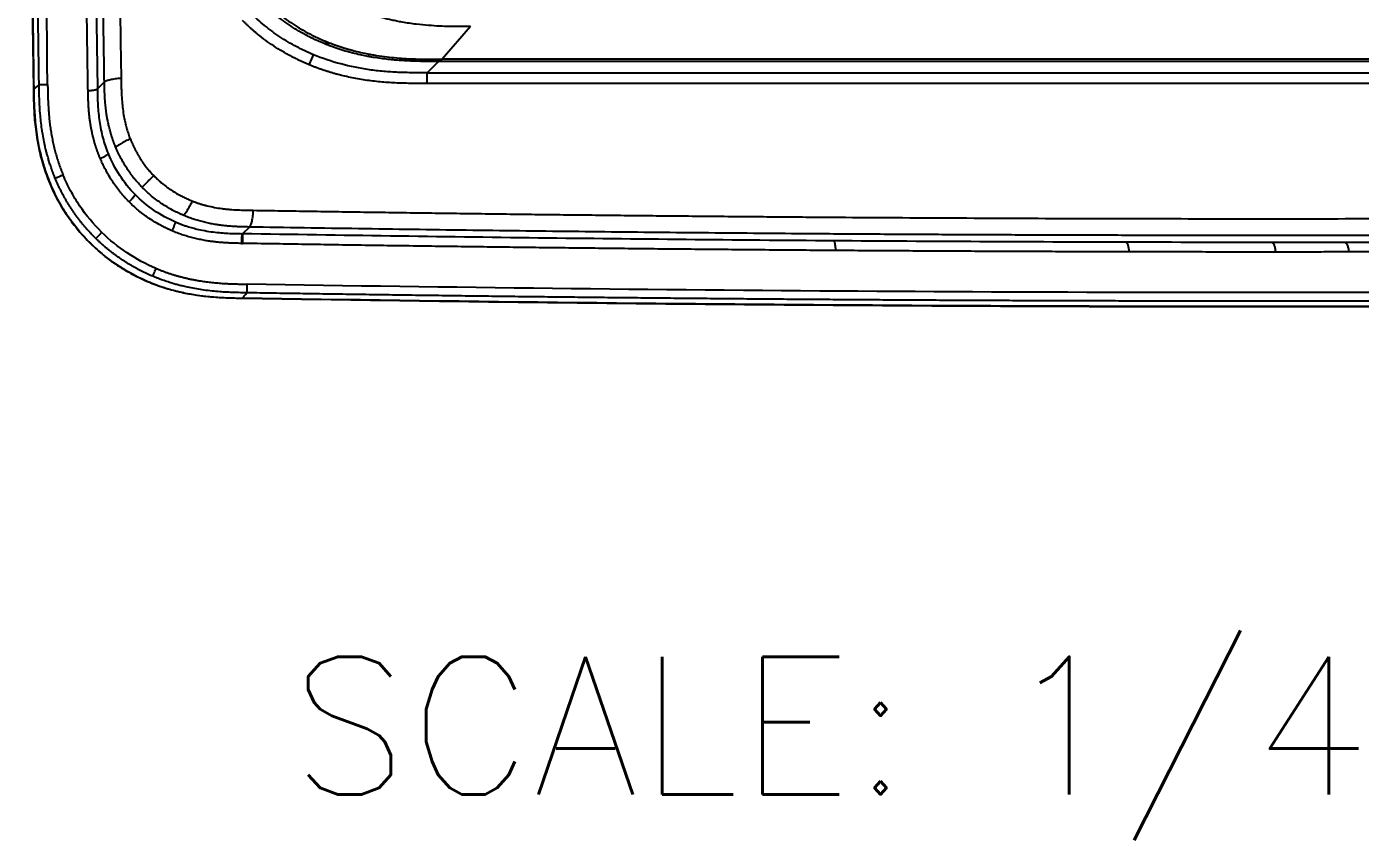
# Model space of a CAD drawing. Extents: x -54 to 18, y -18 to 89.
# Drawn here: x -53.93 to -15.17, y -17.76 to 5.88 of the extents above; entities that cross this region are included whole.
import ezdxf
from ezdxf.enums import TextEntityAlignment as Align

# ---------------------------------------------------------------- set-up
doc = ezdxf.new("R2010")
doc.units = 0
doc.header["$MEASUREMENT"] = 0
doc.layers.add('DIM', color=3, linetype='Continuous')
doc.layers.add('GEOMETRY', color=2, linetype='Continuous', lineweight=25)
doc.styles.add('SIMPLEX', font='simplex')

# ---------------------------------------------------------------- blocks, each defined once
blk = doc.blocks.new('2026 MINI-ASPIRE')
at = {"layer": 'GEOMETRY'}
for p, q in [((-23.152, -44.871), (-23.98, -45.819)), ((-24.085, -45.883), (-24.414, -46.212)), ((21.427, -45.819), (-23.98, -45.819)), ((-33.99, -46.668), (-33.795, -46.473)), ((-24.414, -46.212), (6.522, -46.212)), ((5.445, -46.522), (-24.414, -46.522)), ((-29.582, -50.692), (-29.777, -50.887)), ((-29.777, -50.887), (-29.804, -50.886)), ((-29.809, -51.167), (-29.782, -51.168))]:
    blk.add_line(p, q, dxfattribs=at)
at = {"layer": 'GEOMETRY', "flags": 128}
blk.add_lwpolyline([(20.853, -45.883), (-1.616, -45.883), (-16.115, -45.883), (-24.085, -45.883)], dxfattribs=at)
at = {"layer": 'GEOMETRY'}
for points in [[(-35.848, -46.686), (-36.053, -33.231), (-36.053, -19.773), (-35.848, -6.318)], [(-35.444, -46.552), (-35.647, -33.186), (-35.647, -19.817), (-35.444, -6.452)], [(-33.99, -46.668), (-34.2, -33.221), (-34.199, -19.771), (-33.99, -6.324)], [(-27.84, -45.981), (-27.788, -45.857), (-27.741, -45.743), (-27.718, -45.686)], [(-24.414, -46.522), (-24.414, -46.385), (-24.414, -46.262), (-24.414, -46.212)], [(-35.692, -48.399), (-35.735, -48.195), (-35.767, -47.989), (-35.791, -47.783)], [(-4.108, -51.134), (-6.937, -51.127), (-9.766, -51.114), (-12.596, -51.094)], [(0.136, -51.139), (-1.278, -51.139), (-2.693, -51.138), (-4.108, -51.134)], [(2.258, -51.138), (1.551, -51.139), (0.843, -51.139), (0.136, -51.139)], [(3.437, -51.137), (3.044, -51.137), (2.651, -51.138), (2.258, -51.138)], [(-29.784, -52.758), (-29.758, -52.727), (-29.715, -52.676), (-29.654, -52.603)], [(5.853, -52.588), (-5.981, -52.627), (-17.816, -52.55), (-29.65, -52.354)], [(6.843, -52.99), (-5.367, -53.037), (-17.576, -52.96), (-29.784, -52.758)]]:
    blk.add_open_spline(points, degree=3, dxfattribs=at)
for points, knots in [([(-35.848, -6.318), (-35.885, -9.009), (-35.957, -14.391), (-36.004, -22.465), (-36.004, -30.539), (-35.957, -38.613), (-35.885, -43.995), (-35.848, -46.686)], [0, 0, 0, 0, 0.2, 0.4, 0.6, 0.8, 1, 1, 1, 1]), ([(-35.693, -46.556), (-35.696, -46.327), (-35.703, -45.868), (-35.713, -45.18), (-35.723, -44.492), (-35.732, -43.803), (-35.741, -43.115), (-35.749, -42.426), (-35.757, -41.736), (-35.765, -41.047), (-35.773, -40.357), (-35.78, -39.667), (-35.786, -38.976), (-35.793, -38.285), (-35.799, -37.595), (-35.804, -36.903), (-35.81, -36.212), (-35.814, -35.52), (-35.819, -34.828), (-35.823, -34.136), (-35.827, -33.443), (-35.83, -32.75), (-35.834, -32.057), (-35.836, -31.363), (-35.839, -30.67), (-35.841, -29.976), (-35.842, -29.282), (-35.844, -28.587), (-35.845, -27.892), (-35.845, -27.197), (-35.845, -26.254), (-35.845, -25.062), (-35.842, -23.623), (-35.838, -22.185), (-35.833, -20.748), (-35.826, -19.313), (-35.817, -17.879), (-35.807, -16.445), (-35.795, -15.014), (-35.782, -13.583), (-35.767, -12.154), (-35.751, -10.726), (-35.733, -9.299), (-35.714, -7.873), (-35.7, -6.923), (-35.693, -6.448)], [0, 0, 0, 0, 0.017147, 0.0343, 0.05146, 0.068627, 0.085801, 0.102981, 0.120168, 0.137362, 0.154563, 0.17177, 0.188984, 0.206205, 0.223433, 0.240667, 0.257909, 0.275157, 0.292411, 0.309673, 0.326941, 0.344216, 0.361498, 0.378787, 0.396083, 0.413385, 0.430694, 0.448011, 0.465333, 0.482663, 0.5, 0.535909, 0.571789, 0.607638, 0.643457, 0.679246, 0.715005, 0.750734, 0.786433, 0.822102, 0.857742, 0.893351, 0.92893, 0.96448, 1, 1, 1, 1]), ([(-34.27, -46.731), (-34.274, -46.509), (-34.281, -46.065), (-34.291, -45.399), (-34.3, -44.731), (-34.31, -44.062), (-34.319, -43.392), (-34.327, -42.72), (-34.336, -42.047), (-34.344, -41.373), (-34.351, -40.697), (-34.358, -40.02), (-34.365, -39.341), (-34.372, -38.661), (-34.378, -37.98), (-34.384, -37.297), (-34.401, -35.161), (-34.422, -31.56), (-34.431, -26.497), (-34.421, -21.433), (-34.4, -17.632), (-34.379, -15.096), (-34.367, -13.817), (-34.354, -12.544), (-34.34, -11.277), (-34.324, -10.015), (-34.307, -8.759), (-34.29, -7.508), (-34.277, -6.677), (-34.27, -6.262)], [0, 0, 0, 0, 0.016431, 0.032897, 0.049395, 0.065927, 0.082493, 0.099093, 0.115726, 0.132392, 0.149093, 0.165826, 0.182594, 0.199395, 0.21623, 0.233098, 0.25, 0.37462, 0.5, 0.625357, 0.75, 0.78174, 0.813341, 0.844801, 0.876121, 0.907301, 0.938341, 0.969241, 1, 1, 1, 1]), ([(-33.795, -46.473), (-33.799, -46.243), (-33.806, -45.784), (-33.816, -45.095), (-33.826, -44.407), (-33.835, -43.718), (-33.844, -43.029), (-33.853, -42.34), (-33.861, -41.651), (-33.869, -40.962), (-33.876, -40.273), (-33.883, -39.584), (-33.89, -38.896), (-33.897, -38.207), (-33.903, -37.518), (-33.908, -36.829), (-33.914, -36.14), (-33.919, -35.451), (-33.923, -34.762), (-33.927, -34.074), (-33.931, -33.385), (-33.935, -32.696), (-33.938, -32.007), (-33.941, -31.318), (-33.943, -30.629), (-33.945, -29.94), (-33.947, -29.252), (-33.948, -28.563), (-33.949, -27.874), (-33.949, -27.185), (-33.95, -26.496), (-33.949, -25.807), (-33.949, -25.118), (-33.948, -24.43), (-33.947, -23.741), (-33.945, -23.052), (-33.943, -22.363), (-33.941, -21.674), (-33.938, -20.985), (-33.935, -20.296), (-33.931, -19.607), (-33.927, -18.919), (-33.923, -18.23), (-33.919, -17.541), (-33.914, -16.852), (-33.908, -16.163), (-33.903, -15.474), (-33.897, -14.785), (-33.89, -14.097), (-33.883, -13.408), (-33.876, -12.719), (-33.869, -12.03), (-33.861, -11.341), (-33.853, -10.652), (-33.844, -9.963), (-33.835, -9.275), (-33.826, -8.586), (-33.816, -7.897), (-33.806, -7.208), (-33.799, -6.749), (-33.795, -6.519)], [0, 0, 0, 0, 0.017243, 0.034485, 0.051728, 0.06897, 0.086212, 0.103454, 0.120696, 0.137938, 0.15518, 0.172421, 0.189663, 0.206904, 0.224146, 0.241387, 0.258628, 0.27587, 0.293111, 0.310352, 0.327593, 0.344834, 0.362074, 0.379315, 0.396556, 0.413797, 0.431038, 0.448278, 0.465519, 0.48276, 0.5, 0.517241, 0.534482, 0.551723, 0.568963, 0.586204, 0.603445, 0.620686, 0.637926, 0.655167, 0.672408, 0.689649, 0.70689, 0.724131, 0.741372, 0.758614, 0.775855, 0.793096, 0.810338, 0.827579, 0.844821, 0.862062, 0.879304, 0.896546, 0.913788, 0.93103, 0.948272, 0.965515, 0.982757, 1, 1, 1, 1]), ([(-33.308, -6.627), (-33.312, -6.856), (-33.319, -7.312), (-33.329, -7.997), (-33.338, -8.682), (-33.348, -9.367), (-33.357, -10.052), (-33.365, -10.737), (-33.373, -11.422), (-33.381, -12.107), (-33.388, -12.792), (-33.395, -13.477), (-33.402, -14.162), (-33.409, -14.848), (-33.415, -15.533), (-33.42, -16.218), (-33.425, -16.903), (-33.43, -17.588), (-33.435, -18.273), (-33.439, -18.958), (-33.443, -19.644), (-33.446, -20.329), (-33.449, -21.014), (-33.452, -21.699), (-33.454, -22.384), (-33.456, -23.07), (-33.458, -23.755), (-33.459, -24.44), (-33.46, -25.125), (-33.461, -25.811), (-33.461, -26.741), (-33.46, -27.916), (-33.458, -29.335), (-33.454, -30.755), (-33.449, -32.174), (-33.442, -33.593), (-33.433, -35.013), (-33.423, -36.432), (-33.411, -37.851), (-33.398, -39.27), (-33.383, -40.689), (-33.367, -42.108), (-33.349, -43.527), (-33.33, -44.946), (-33.316, -45.892), (-33.309, -46.365)], [0, 0, 0, 0, 0.017238, 0.034476, 0.051715, 0.068954, 0.086193, 0.103432, 0.120671, 0.13791, 0.15515, 0.17239, 0.18963, 0.206871, 0.224112, 0.241353, 0.258594, 0.275835, 0.293077, 0.310319, 0.327561, 0.344804, 0.362047, 0.37929, 0.396533, 0.413777, 0.431021, 0.448265, 0.46551, 0.482755, 0.5, 0.535722, 0.571442, 0.607162, 0.64288, 0.678597, 0.714312, 0.750027, 0.78574, 0.821452, 0.857164, 0.892874, 0.928584, 0.964292, 1, 1, 1, 1]), ([(-23.152, -44.871), (-23.209, -44.871), (-23.335, -44.871), (-23.542, -44.87), (-23.785, -44.866), (-24.066, -44.857), (-24.385, -44.837), (-24.679, -44.808), (-24.934, -44.774), (-25.121, -44.744), (-25.291, -44.712), (-25.48, -44.673), (-25.735, -44.611), (-26.082, -44.509), (-26.481, -44.364), (-26.835, -44.204), (-27.118, -44.055), (-27.332, -43.929), (-27.54, -43.795), (-27.702, -43.679), (-27.821, -43.589), (-27.892, -43.533), (-27.962, -43.476), (-28.03, -43.419), (-28.096, -43.361), (-28.16, -43.304), (-28.222, -43.246), (-28.282, -43.189), (-28.321, -43.15), (-28.341, -43.131)], [0, 0, 0, 0, 0.030509, 0.067134, 0.110194, 0.159976, 0.216708, 0.280541, 0.316907, 0.35359, 0.381614, 0.408673, 0.456364, 0.521605, 0.60109, 0.681955, 0.728504, 0.771062, 0.81394, 0.860616, 0.877023, 0.893202, 0.909151, 0.92487, 0.940359, 0.955616, 0.970643, 0.985437, 1, 1, 1, 1]), ([(-27.411, -45.363), (-27.426, -45.357), (-27.457, -45.345), (-27.503, -45.325), (-27.549, -45.305), (-27.596, -45.284), (-27.643, -45.262), (-27.691, -45.24), (-27.74, -45.216), (-27.789, -45.192), (-27.839, -45.167), (-27.958, -45.106), (-28.137, -45.006), (-28.372, -44.86), (-28.601, -44.702), (-28.778, -44.566), (-28.906, -44.459), (-28.981, -44.395), (-29.051, -44.332), (-29.117, -44.272), (-29.178, -44.213), (-29.217, -44.174), (-29.236, -44.156)], [0, 0, 0, 0, 0.0221985, 0.0447741, 0.067727, 0.0910574, 0.1147653, 0.138851, 0.1633145, 0.1881558, 0.213375, 0.238972, 0.3713058, 0.4926981, 0.6154626, 0.7500807, 0.7970246, 0.8418554, 0.8845703, 0.925167, 0.9636439, 1, 1, 1, 1]), ([(-29.164, -44.108), (-29.153, -44.119), (-29.131, -44.141), (-29.098, -44.173), (-29.064, -44.205), (-29.03, -44.237), (-28.995, -44.269), (-28.959, -44.301), (-28.923, -44.333), (-28.886, -44.365), (-28.849, -44.397), (-28.811, -44.429), (-28.772, -44.461), (-28.67, -44.544), (-28.502, -44.671), (-28.264, -44.832), (-28.018, -44.98), (-27.822, -45.085), (-27.679, -45.156), (-27.595, -45.196), (-27.511, -45.234), (-27.428, -45.27), (-27.345, -45.305), (-27.29, -45.326), (-27.263, -45.337)], [0, 0, 0, 0, 0.0200689, 0.0403317, 0.0607882, 0.0814383, 0.1022821, 0.1233192, 0.1445497, 0.1659735, 0.1875903, 0.2094001, 0.2314026, 0.2535978, 0.3819825, 0.5085852, 0.6319671, 0.7592705, 0.8008404, 0.8418327, 0.8822461, 0.9220793, 0.9613311, 1, 1, 1, 1]), ([(-27.718, -45.686), (-27.888, -45.614), (-28.056, -45.535), (-28.383, -45.362), (-28.542, -45.267), (-28.85, -45.062), (-28.999, -44.952), (-29.286, -44.718), (-29.423, -44.594), (-29.554, -44.463)], [0, 0, 0, 0, 0.25, 0.25, 0.5, 0.5, 0.75, 0.75, 1, 1, 1, 1]), ([(-27.84, -45.981), (-27.855, -45.975), (-27.885, -45.962), (-27.931, -45.943), (-27.976, -45.923), (-28.02, -45.903), (-28.065, -45.883), (-28.109, -45.863), (-28.153, -45.842), (-28.197, -45.82), (-28.241, -45.799), (-28.284, -45.777), (-28.328, -45.754), (-28.443, -45.694), (-28.628, -45.59), (-28.877, -45.434), (-29.117, -45.266), (-29.294, -45.129), (-29.412, -45.031), (-29.476, -44.977), (-29.539, -44.922), (-29.601, -44.865), (-29.662, -44.808), (-29.723, -44.75), (-29.763, -44.711), (-29.783, -44.691)], [0, 0, 0, 0, 0.0209632, 0.0418987, 0.0628078, 0.0836916, 0.1045516, 0.1253891, 0.1462052, 0.1670014, 0.1877789, 0.2085391, 0.2292832, 0.2500126, 0.3752631, 0.5000011, 0.625144, 0.7499885, 0.785746, 0.8214774, 0.8571899, 0.892891, 0.9285881, 0.9642887, 1, 1, 1, 1]), ([(-27.411, -45.363), (-27.407, -45.362), (-27.401, -45.36), (-27.389, -45.356), (-27.382, -45.354), (-27.361, -45.348), (-27.345, -45.345), (-27.315, -45.341), (-27.301, -45.34), (-27.283, -45.338), (-27.278, -45.338), (-27.27, -45.338), (-27.266, -45.337), (-27.263, -45.337)], [0, 0, 0, 0, 0.125, 0.125, 0.25, 0.25, 0.5, 0.5, 0.75, 0.75, 0.875, 0.875, 1, 1, 1, 1]), ([(-27.263, -45.337), (-27.248, -45.343), (-27.218, -45.355), (-27.173, -45.372), (-27.129, -45.388), (-27.087, -45.403), (-27.045, -45.418), (-27.004, -45.432), (-26.965, -45.445), (-26.926, -45.458), (-26.889, -45.47), (-26.852, -45.482), (-26.817, -45.492), (-26.782, -45.503), (-26.749, -45.513), (-26.717, -45.522), (-26.686, -45.531), (-26.656, -45.539), (-26.581, -45.56), (-26.438, -45.597), (-26.276, -45.633), (-26.137, -45.662), (-26.022, -45.683), (-25.836, -45.715), (-25.495, -45.762), (-25.117, -45.794), (-24.747, -45.811), (-24.484, -45.817), (-24.265, -45.819), (-24.101, -45.819), (-24.018, -45.819), (-23.98, -45.819)], [0, 0, 0, 0, 0.014653, 0.028948, 0.042888, 0.05647, 0.069697, 0.082568, 0.095084, 0.107244, 0.119051, 0.130503, 0.141601, 0.152346, 0.162738, 0.172778, 0.182466, 0.191803, 0.200789, 0.252616, 0.323604, 0.35043, 0.380305, 0.428561, 0.520017, 0.689359, 0.768577, 0.853319, 0.92489, 0.966109, 1, 1, 1, 1]), ([(-24.414, -46.212), (-24.555, -46.212), (-24.695, -46.212), (-24.976, -46.208), (-25.116, -46.205), (-25.397, -46.192), (-25.537, -46.183), (-25.817, -46.158), (-25.956, -46.143), (-26.373, -46.083), (-26.649, -46.028), (-27.192, -45.883), (-27.459, -45.794), (-27.718, -45.686)], [0, 0, 0, 0, 0.125, 0.125, 0.25, 0.25, 0.375, 0.375, 0.5, 0.5, 0.75, 0.75, 1, 1, 1, 1]), ([(-24.085, -45.883), (-24.166, -45.883), (-24.31, -45.883), (-24.577, -45.88), (-24.823, -45.874), (-25.061, -45.862), (-25.233, -45.851), (-25.41, -45.836), (-25.603, -45.816), (-25.814, -45.789), (-25.995, -45.761), (-26.163, -45.731), (-26.326, -45.699), (-26.526, -45.653), (-26.747, -45.594), (-26.933, -45.538), (-27.083, -45.488), (-27.177, -45.455), (-27.286, -45.414), (-27.36, -45.384), (-27.411, -45.363)], [0, 0, 0, 0, 0.07144, 0.12749, 0.236732, 0.289192, 0.338251, 0.38935, 0.445827, 0.509843, 0.577615, 0.607879, 0.660861, 0.724797, 0.789713, 0.862731, 0.896644, 0.929441, 0.951028, 1, 1, 1, 1]), ([(-24.414, -46.522), (-24.487, -46.522), (-24.633, -46.522), (-24.924, -46.52), (-25.216, -46.513), (-25.507, -46.498), (-25.725, -46.482), (-25.941, -46.46), (-26.159, -46.432), (-26.376, -46.399), (-26.591, -46.359), (-26.804, -46.313), (-26.976, -46.27), (-27.108, -46.234), (-27.203, -46.207), (-27.296, -46.178), (-27.389, -46.149), (-27.481, -46.118), (-27.572, -46.085), (-27.662, -46.052), (-27.752, -46.018), (-27.811, -45.993), (-27.84, -45.981)], [0, 0, 0, 0, 0.062499, 0.124999, 0.249995, 0.313734, 0.37499, 0.438148, 0.499989, 0.563453, 0.626242, 0.688412, 0.750017, 0.778284, 0.806415, 0.834414, 0.862289, 0.890044, 0.917687, 0.945223, 0.972659, 1, 1, 1, 1]), ([(-24.085, -45.883), (-24.082, -45.88), (-24.079, -45.877), (-24.071, -45.871), (-24.066, -45.867), (-24.05, -45.857), (-24.037, -45.85), (-24.018, -45.84), (-24.012, -45.838), (-24.001, -45.832), (-23.996, -45.83), (-23.988, -45.826), (-23.986, -45.824), (-23.982, -45.822), (-23.981, -45.82), (-23.98, -45.819)], [0, 0, 0, 0, 0.125, 0.125, 0.25, 0.25, 0.5, 0.5, 0.625, 0.625, 0.75, 0.75, 0.875, 0.875, 1, 1, 1, 1]), ([(-33.795, -46.473), (-33.783, -46.461), (-33.762, -46.449), (-33.703, -46.426), (-33.665, -46.416), (-33.579, -46.396), (-33.529, -46.388), (-33.423, -46.374), (-33.366, -46.368), (-33.309, -46.365)], [0, 0, 0, 0, 0.25, 0.25, 0.5, 0.5, 0.75, 0.75, 1, 1, 1, 1]), ([(-33.464, -48.377), (-33.469, -48.365), (-33.478, -48.341), (-33.493, -48.306), (-33.506, -48.27), (-33.52, -48.235), (-33.533, -48.2), (-33.545, -48.164), (-33.557, -48.129), (-33.569, -48.094), (-33.58, -48.059), (-33.591, -48.025), (-33.602, -47.99), (-33.612, -47.955), (-33.622, -47.921), (-33.64, -47.855), (-33.664, -47.758), (-33.692, -47.632), (-33.715, -47.512), (-33.737, -47.375), (-33.757, -47.223), (-33.773, -47.056), (-33.783, -46.898), (-33.79, -46.749), (-33.793, -46.608), (-33.795, -46.517), (-33.795, -46.473)], [0, 0, 0, 0, 0.019777, 0.039442, 0.058993, 0.07843, 0.097752, 0.116958, 0.136048, 0.15502, 0.173873, 0.192608, 0.211222, 0.229715, 0.248087, 0.266336, 0.335598, 0.401806, 0.464962, 0.525076, 0.615379, 0.701373, 0.782931, 0.859941, 0.932317, 1, 1, 1, 1]), ([(-33.309, -46.365), (-33.308, -46.406), (-33.307, -46.481), (-33.305, -46.595), (-33.302, -46.703), (-33.296, -46.856), (-33.285, -47.04), (-33.262, -47.265), (-33.228, -47.483), (-33.192, -47.654), (-33.161, -47.773), (-33.141, -47.845), (-33.119, -47.917), (-33.096, -47.988), (-33.071, -48.058), (-33.053, -48.105), (-33.045, -48.128)], [0, 0, 0, 0, 0.069375, 0.125003, 0.190387, 0.250032, 0.380585, 0.50002, 0.627239, 0.749913, 0.791597, 0.833254, 0.874904, 0.916565, 0.958258, 1, 1, 1, 1]), ([(-35.848, -46.686), (-35.847, -46.684), (-35.844, -46.682), (-35.838, -46.677), (-35.833, -46.673), (-35.827, -46.668), (-35.821, -46.663), (-35.815, -46.658), (-35.808, -46.652), (-35.801, -46.646), (-35.794, -46.64), (-35.786, -46.634), (-35.778, -46.627), (-35.77, -46.62), (-35.761, -46.613), (-35.753, -46.606), (-35.743, -46.598), (-35.734, -46.59), (-35.724, -46.582), (-35.714, -46.574), (-35.704, -46.565), (-35.696, -46.559), (-35.693, -46.556)], [0, 0, 0, 0, 0.050124, 0.100232, 0.150324, 0.2004, 0.250462, 0.30051, 0.350544, 0.400566, 0.450574, 0.500571, 0.550557, 0.600531, 0.650495, 0.70045, 0.750395, 0.800331, 0.850259, 0.90018, 0.950093, 1, 1, 1, 1]), ([(-35.848, -46.686), (-35.846, -46.869), (-35.841, -47.235), (-35.808, -47.6), (-35.791, -47.782)], [0, 0, 0, 0, 0.500037, 1, 1, 1, 1]), ([(-35.791, -47.783), (-35.812, -47.601), (-35.825, -47.418), (-35.838, -47.143), (-35.841, -47.052), (-35.845, -46.869), (-35.847, -46.777), (-35.848, -46.686)], [0, 0, 0, 0, 0.5, 0.5, 0.75, 0.75, 1, 1, 1, 1]), ([(-35.693, -46.556), (-35.69, -46.556), (-35.681, -46.556), (-35.654, -46.555), (-35.635, -46.555), (-35.59, -46.554), (-35.564, -46.554), (-35.506, -46.553), (-35.475, -46.552), (-35.444, -46.552)], [0, 0, 0, 0, 0.25, 0.25, 0.5, 0.5, 0.75, 0.75, 1, 1, 1, 1]), ([(-35.222, -49.278), (-35.229, -49.263), (-35.24, -49.235), (-35.257, -49.193), (-35.272, -49.155), (-35.286, -49.12), (-35.298, -49.088), (-35.308, -49.059), (-35.318, -49.033), (-35.326, -49.01), (-35.345, -48.955), (-35.376, -48.866), (-35.415, -48.741), (-35.448, -48.625), (-35.477, -48.517), (-35.51, -48.384), (-35.549, -48.21), (-35.584, -48.02), (-35.626, -47.746), (-35.661, -47.426), (-35.682, -47.061), (-35.689, -46.781), (-35.692, -46.622), (-35.693, -46.556)], [0, 0, 0, 0, 0.017324, 0.033392, 0.048209, 0.061779, 0.074109, 0.085201, 0.095061, 0.103692, 0.111098, 0.158275, 0.205164, 0.251745, 0.289, 0.326051, 0.399426, 0.481019, 0.53448, 0.698183, 0.828475, 0.928066, 1, 1, 1, 1]), ([(-35.444, -46.552), (-35.443, -46.608), (-35.441, -46.72), (-35.436, -46.944), (-35.427, -47.169), (-35.411, -47.392), (-35.396, -47.56), (-35.376, -47.726), (-35.353, -47.893), (-35.324, -48.059), (-35.291, -48.224), (-35.254, -48.387), (-35.219, -48.522), (-35.188, -48.63), (-35.164, -48.711), (-35.138, -48.791), (-35.112, -48.871), (-35.084, -48.95), (-35.055, -49.028), (-35.025, -49.106), (-35.003, -49.157), (-34.993, -49.183)], [0, 0, 0, 0, 0.062497, 0.124997, 0.249997, 0.313647, 0.374995, 0.438112, 0.499992, 0.56335, 0.626105, 0.688308, 0.75001, 0.781659, 0.813179, 0.844577, 0.875861, 0.907037, 0.938114, 0.969099, 1, 1, 1, 1]), ([(-34.27, -46.731), (-34.257, -46.73), (-34.243, -46.729), (-34.212, -46.727), (-34.196, -46.725), (-34.163, -46.722), (-34.147, -46.719), (-34.114, -46.714), (-34.099, -46.711), (-34.071, -46.705), (-34.058, -46.702), (-34.035, -46.695), (-34.026, -46.691), (-34.011, -46.684), (-34.005, -46.68), (-33.996, -46.674), (-33.993, -46.671), (-33.99, -46.668)], [0, 0, 0, 0, 0.125, 0.125, 0.25, 0.25, 0.375, 0.375, 0.5, 0.5, 0.625, 0.625, 0.75, 0.75, 0.875, 0.875, 1, 1, 1, 1]), ([(-33.911, -48.713), (-33.917, -48.701), (-33.927, -48.675), (-33.943, -48.637), (-33.958, -48.598), (-33.973, -48.559), (-33.987, -48.52), (-34.001, -48.481), (-34.015, -48.442), (-34.028, -48.402), (-34.041, -48.362), (-34.054, -48.322), (-34.066, -48.282), (-34.078, -48.242), (-34.089, -48.201), (-34.1, -48.16), (-34.111, -48.119), (-34.121, -48.078), (-34.131, -48.036), (-34.141, -47.995), (-34.15, -47.953), (-34.159, -47.911), (-34.168, -47.869), (-34.176, -47.826), (-34.184, -47.784), (-34.196, -47.715), (-34.211, -47.619), (-34.227, -47.494), (-34.24, -47.367), (-34.25, -47.246), (-34.257, -47.127), (-34.263, -47.007), (-34.267, -46.873), (-34.269, -46.78), (-34.27, -46.731)], [0, 0, 0, 0, 0.020388, 0.040799, 0.061237, 0.081703, 0.102199, 0.122727, 0.14329, 0.163889, 0.184526, 0.205203, 0.225923, 0.246688, 0.267498, 0.288357, 0.309266, 0.330227, 0.351242, 0.372313, 0.393442, 0.41463, 0.43588, 0.457194, 0.478572, 0.500018, 0.560433, 0.622212, 0.685393, 0.75001, 0.802368, 0.861478, 0.927353, 1, 1, 1, 1]), ([(-33.679, -48.554), (-33.739, -48.405), (-33.789, -48.253), (-33.871, -47.943), (-33.903, -47.786), (-33.951, -47.469), (-33.966, -47.309), (-33.98, -47.069), (-33.983, -46.989), (-33.988, -46.829), (-33.989, -46.748), (-33.99, -46.668)], [0, 0, 0, 0, 0.25, 0.25, 0.5, 0.5, 0.75, 0.75, 0.875, 0.875, 1, 1, 1, 1]), ([(-35.791, -47.782), (-35.778, -47.886), (-35.753, -48.092), (-35.712, -48.297), (-35.692, -48.399)], [0, 0, 0, 0, 0.500011, 1, 1, 1, 1]), ([(-35.692, -48.399), (-35.651, -48.574), (-35.569, -48.924), (-35.439, -49.259), (-35.374, -49.426)], [0, 0, 0, 0, 0.499995, 1, 1, 1, 1]), ([(-35.374, -49.426), (-35.443, -49.26), (-35.504, -49.091), (-35.61, -48.748), (-35.655, -48.574), (-35.692, -48.399)], [0, 0, 0, 0, 0.5, 0.5, 1, 1, 1, 1]), ([(-33.045, -48.128), (-33.094, -48.152), (-33.143, -48.177), (-33.234, -48.225), (-33.276, -48.249), (-33.351, -48.293), (-33.383, -48.313), (-33.434, -48.349), (-33.453, -48.365), (-33.464, -48.377)], [0, 0, 0, 0, 0.25, 0.25, 0.5, 0.5, 0.75, 0.75, 1, 1, 1, 1]), ([(-32.7, -49.535), (-32.708, -49.527), (-32.723, -49.512), (-32.746, -49.488), (-32.786, -49.444), (-32.844, -49.38), (-32.912, -49.3), (-32.973, -49.222), (-33.022, -49.157), (-33.077, -49.081), (-33.147, -48.978), (-33.237, -48.835), (-33.314, -48.696), (-33.371, -48.583), (-33.408, -48.504), (-33.438, -48.437), (-33.456, -48.395), (-33.464, -48.377)], [0, 0, 0, 0, 0.023243, 0.04682, 0.07073, 0.15135, 0.231594, 0.297613, 0.363747, 0.406039, 0.500481, 0.631024, 0.768788, 0.841081, 0.903662, 0.95661, 1, 1, 1, 1]), ([(-33.045, -48.128), (-33.04, -48.139), (-33.031, -48.161), (-33.018, -48.195), (-33.004, -48.227), (-32.99, -48.26), (-32.975, -48.293), (-32.961, -48.325), (-32.945, -48.357), (-32.93, -48.389), (-32.914, -48.421), (-32.898, -48.452), (-32.881, -48.484), (-32.864, -48.515), (-32.847, -48.546), (-32.83, -48.577), (-32.812, -48.607), (-32.794, -48.638), (-32.775, -48.668), (-32.734, -48.733), (-32.668, -48.831), (-32.591, -48.934), (-32.531, -49.008), (-32.489, -49.057), (-32.447, -49.105), (-32.404, -49.153), (-32.375, -49.183), (-32.36, -49.199)], [0, 0, 0, 0, 0.028, 0.055956, 0.083872, 0.11175, 0.139595, 0.167409, 0.195195, 0.222958, 0.2507, 0.278425, 0.306137, 0.333838, 0.361531, 0.389222, 0.416911, 0.444604, 0.472304, 0.500013, 0.625143, 0.75, 0.800229, 0.850322, 0.9003, 0.950186, 1, 1, 1, 1]), ([(-33.679, -48.554), (-33.681, -48.558), (-33.684, -48.561), (-33.691, -48.571), (-33.695, -48.576), (-33.708, -48.588), (-33.715, -48.595), (-33.734, -48.609), (-33.744, -48.617), (-33.768, -48.633), (-33.781, -48.641), (-33.807, -48.657), (-33.821, -48.666), (-33.849, -48.681), (-33.862, -48.688), (-33.888, -48.702), (-33.9, -48.708), (-33.911, -48.713)], [0, 0, 0, 0, 0.125, 0.125, 0.25, 0.25, 0.375, 0.375, 0.5, 0.5, 0.625, 0.625, 0.75, 0.75, 0.875, 0.875, 1, 1, 1, 1]), ([(-33.073, -49.964), (-33.082, -49.955), (-33.1, -49.937), (-33.126, -49.91), (-33.152, -49.883), (-33.178, -49.855), (-33.204, -49.827), (-33.229, -49.799), (-33.254, -49.77), (-33.279, -49.741), (-33.303, -49.712), (-33.359, -49.644), (-33.445, -49.535), (-33.554, -49.38), (-33.655, -49.22), (-33.73, -49.088), (-33.783, -48.988), (-33.817, -48.92), (-33.85, -48.852), (-33.881, -48.783), (-33.901, -48.736), (-33.911, -48.713)], [0, 0, 0, 0, 0.0249353, 0.0498789, 0.074833, 0.0998001, 0.1247828, 0.1497833, 0.1748042, 0.1998478, 0.2249165, 0.2500128, 0.3748037, 0.5000005, 0.6248845, 0.7499913, 0.8000488, 0.8500604, 0.9000441, 0.950018, 1, 1, 1, 1]), ([(-32.9, -49.751), (-33.068, -49.58), (-33.218, -49.392), (-33.479, -48.99), (-33.59, -48.776), (-33.679, -48.554)], [0, 0, 0, 0, 0.5, 0.5, 1, 1, 1, 1]), ([(-34.993, -49.183), (-35.022, -49.195), (-35.05, -49.206), (-35.102, -49.228), (-35.126, -49.238), (-35.168, -49.255), (-35.185, -49.263), (-35.211, -49.273), (-35.219, -49.277), (-35.222, -49.278)], [0, 0, 0, 0, 0.25, 0.25, 0.5, 0.5, 0.75, 0.75, 1, 1, 1, 1]), ([(-33.869, -50.849), (-34.11, -50.613), (-34.327, -50.352), (-34.609, -49.933), (-34.696, -49.788), (-34.856, -49.491), (-34.928, -49.338), (-34.993, -49.183)], [0, 0, 0, 0, 0.5, 0.5, 0.75, 0.75, 1, 1, 1, 1]), ([(-32.36, -49.199), (-32.399, -49.236), (-32.437, -49.274), (-32.508, -49.345), (-32.542, -49.378), (-32.602, -49.438), (-32.629, -49.464), (-32.672, -49.507), (-32.689, -49.524), (-32.7, -49.535)], [0, 0, 0, 0, 0.25, 0.25, 0.5, 0.5, 0.75, 0.75, 1, 1, 1, 1]), ([(-32.36, -49.199), (-32.352, -49.207), (-32.336, -49.223), (-32.312, -49.246), (-32.288, -49.27), (-32.264, -49.293), (-32.239, -49.316), (-32.214, -49.339), (-32.189, -49.361), (-32.163, -49.384), (-32.137, -49.406), (-32.077, -49.456), (-31.979, -49.532), (-31.84, -49.629), (-31.696, -49.718), (-31.578, -49.784), (-31.487, -49.829), (-31.426, -49.858), (-31.365, -49.886), (-31.302, -49.913), (-31.26, -49.93), (-31.239, -49.938)], [0, 0, 0, 0, 0.024893, 0.049802, 0.07473, 0.09968, 0.124655, 0.149658, 0.174693, 0.199762, 0.224867, 0.250013, 0.374786, 0.500002, 0.624847, 0.749989, 0.799926, 0.849874, 0.899855, 0.949889, 1, 1, 1, 1]), ([(-35.374, -49.426), (-35.304, -49.582), (-35.164, -49.893), (-34.898, -50.332), (-34.597, -50.747), (-34.363, -50.997), (-34.247, -51.121)], [0, 0, 0, 0, 0.250002, 0.500005, 0.750005, 1, 1, 1, 1]), ([(-34.246, -51.121), (-34.487, -50.878), (-34.703, -50.612), (-35.081, -50.043), (-35.242, -49.741), (-35.374, -49.426)], [0, 0, 0, 0, 0.5, 0.5, 1, 1, 1, 1]), ([(-34.043, -51.026), (-34.053, -51.016), (-34.074, -50.995), (-34.105, -50.964), (-34.136, -50.933), (-34.166, -50.901), (-34.197, -50.869), (-34.227, -50.837), (-34.257, -50.804), (-34.287, -50.771), (-34.316, -50.737), (-34.346, -50.703), (-34.375, -50.669), (-34.404, -50.634), (-34.433, -50.6), (-34.461, -50.564), (-34.489, -50.529), (-34.517, -50.493), (-34.545, -50.457), (-34.573, -50.42), (-34.6, -50.383), (-34.627, -50.346), (-34.654, -50.309), (-34.68, -50.271), (-34.706, -50.233), (-34.732, -50.194), (-34.758, -50.156), (-34.783, -50.117), (-34.808, -50.077), (-34.833, -50.038), (-34.858, -49.998), (-34.882, -49.958), (-34.905, -49.917), (-34.929, -49.876), (-34.952, -49.835), (-34.975, -49.794), (-34.998, -49.752), (-35.02, -49.71), (-35.042, -49.668), (-35.063, -49.626), (-35.084, -49.583), (-35.105, -49.54), (-35.126, -49.497), (-35.146, -49.454), (-35.165, -49.41), (-35.185, -49.366), (-35.204, -49.322), (-35.216, -49.293), (-35.222, -49.278)], [0, 0, 0, 0, 0.020585, 0.041231, 0.061938, 0.082705, 0.103531, 0.124417, 0.14536, 0.166362, 0.187421, 0.208536, 0.229707, 0.250933, 0.272214, 0.293549, 0.314938, 0.336379, 0.357871, 0.379415, 0.40101, 0.422654, 0.444347, 0.466089, 0.487878, 0.509713, 0.531594, 0.55352, 0.57549, 0.597503, 0.619559, 0.641656, 0.663793, 0.68597, 0.708185, 0.730438, 0.752728, 0.775052, 0.797411, 0.819804, 0.842228, 0.864684, 0.887169, 0.909683, 0.932225, 0.954792, 0.977384, 1, 1, 1, 1]), ([(-31.49, -50.356), (-31.501, -50.351), (-31.525, -50.341), (-31.561, -50.325), (-31.598, -50.309), (-31.634, -50.292), (-31.671, -50.274), (-31.708, -50.256), (-31.745, -50.238), (-31.783, -50.218), (-31.86, -50.177), (-31.975, -50.111), (-32.125, -50.016), (-32.274, -49.91), (-32.386, -49.823), (-32.463, -49.757), (-32.506, -49.72), (-32.552, -49.679), (-32.599, -49.635), (-32.649, -49.586), (-32.683, -49.553), (-32.7, -49.535)], [0, 0, 0, 0, 0.026382, 0.053081, 0.080098, 0.107431, 0.13508, 0.163045, 0.191325, 0.21992, 0.248829, 0.369744, 0.48987, 0.610588, 0.742295, 0.778257, 0.817017, 0.858573, 0.902925, 0.950069, 1, 1, 1, 1]), ([(-33.073, -49.964), (-33.065, -49.955), (-33.056, -49.946), (-33.037, -49.925), (-33.026, -49.914), (-33.006, -49.891), (-32.995, -49.879), (-32.975, -49.856), (-32.966, -49.845), (-32.948, -49.823), (-32.94, -49.813), (-32.927, -49.795), (-32.921, -49.787), (-32.912, -49.774), (-32.908, -49.768), (-32.903, -49.758), (-32.902, -49.755), (-32.9, -49.751)], [0, 0, 0, 0, 0.125, 0.125, 0.25, 0.25, 0.375, 0.375, 0.5, 0.5, 0.625, 0.625, 0.75, 0.75, 0.875, 0.875, 1, 1, 1, 1]), ([(-31.823, -50.805), (-31.834, -50.8), (-31.857, -50.79), (-31.892, -50.775), (-31.927, -50.759), (-31.961, -50.743), (-31.995, -50.727), (-32.029, -50.71), (-32.063, -50.693), (-32.097, -50.676), (-32.131, -50.659), (-32.209, -50.617), (-32.33, -50.548), (-32.49, -50.446), (-32.644, -50.337), (-32.764, -50.243), (-32.851, -50.17), (-32.908, -50.12), (-32.965, -50.069), (-33.02, -50.017), (-33.056, -49.982), (-33.073, -49.964)], [0, 0, 0, 0, 0.025035, 0.050056, 0.075067, 0.100068, 0.125062, 0.150052, 0.17504, 0.200028, 0.225018, 0.250013, 0.37509, 0.500001, 0.62516, 0.749991, 0.800205, 0.850293, 0.900275, 0.950171, 1, 1, 1, 1]), ([(-31.724, -50.548), (-31.944, -50.455), (-32.154, -50.341), (-32.549, -50.074), (-32.733, -49.921), (-32.9, -49.751)], [0, 0, 0, 0, 0.5, 0.5, 1, 1, 1, 1]), ([(-31.49, -50.356), (-31.477, -50.345), (-31.462, -50.326), (-31.426, -50.275), (-31.405, -50.243), (-31.361, -50.169), (-31.337, -50.127), (-31.288, -50.036), (-31.264, -49.988), (-31.239, -49.938)], [0, 0, 0, 0, 0.25, 0.25, 0.5, 0.5, 0.75, 0.75, 1, 1, 1, 1]), ([(-31.239, -49.938), (-31.228, -49.942), (-31.205, -49.951), (-31.169, -49.965), (-31.134, -49.977), (-31.099, -49.99), (-31.063, -50.001), (-31.028, -50.013), (-30.992, -50.024), (-30.956, -50.035), (-30.92, -50.045), (-30.884, -50.055), (-30.848, -50.065), (-30.752, -50.089), (-30.594, -50.124), (-30.409, -50.152), (-30.259, -50.17), (-30.11, -50.184), (-29.922, -50.195), (-29.698, -50.202), (-29.548, -50.205), (-29.473, -50.206)], [0, 0, 0, 0, 0.020821, 0.041636, 0.06245, 0.083265, 0.104082, 0.124904, 0.145733, 0.166573, 0.187425, 0.208292, 0.229176, 0.250079, 0.372822, 0.499977, 0.561369, 0.62496, 0.749976, 0.875003, 1, 1, 1, 1]), ([(-29.582, -50.692), (-29.605, -50.692), (-29.654, -50.691), (-29.735, -50.69), (-29.827, -50.687), (-29.931, -50.683), (-30.055, -50.677), (-30.178, -50.667), (-30.306, -50.655), (-30.424, -50.641), (-30.533, -50.625), (-30.624, -50.609), (-30.698, -50.596), (-30.772, -50.581), (-30.846, -50.564), (-30.919, -50.546), (-30.992, -50.527), (-31.065, -50.507), (-31.137, -50.485), (-31.209, -50.462), (-31.28, -50.438), (-31.351, -50.412), (-31.42, -50.385), (-31.467, -50.366), (-31.49, -50.356)], [0, 0, 0, 0, 0.035246, 0.076268, 0.12338, 0.176888, 0.237086, 0.313914, 0.367503, 0.433482, 0.497948, 0.536522, 0.575179, 0.613896, 0.652649, 0.691418, 0.730182, 0.768923, 0.807625, 0.84627, 0.884843, 0.923332, 0.961721, 1, 1, 1, 1]), ([(-29.473, -50.206), (-29.477, -50.263), (-29.482, -50.32), (-29.496, -50.426), (-29.505, -50.476), (-29.524, -50.562), (-29.535, -50.6), (-29.558, -50.659), (-29.57, -50.68), (-29.582, -50.692)], [0, 0, 0, 0, 0.25, 0.25, 0.5, 0.5, 0.75, 0.75, 1, 1, 1, 1]), ([(-29.473, -50.206), (-29.197, -50.21), (-28.644, -50.22), (-27.814, -50.233), (-26.985, -50.246), (-26.155, -50.258), (-25.326, -50.27), (-24.496, -50.282), (-23.667, -50.293), (-22.837, -50.304), (-22.007, -50.315), (-21.178, -50.325), (-20.348, -50.335), (-19.519, -50.344), (-18.689, -50.353), (-17.859, -50.362), (-17.03, -50.37), (-16.2, -50.378), (-15.37, -50.385), (-14.541, -50.392), (-13.711, -50.399), (-12.604, -50.407), (-11.221, -50.417), (-9.561, -50.426), (-7.901, -50.434), (-6.241, -50.441), (-4.582, -50.446), (-2.923, -50.449), (-1.264, -50.451), (0.395, -50.451), (2.053, -50.45), (3.159, -50.448), (3.712, -50.447)], [0, 0, 0, 0, 0.024998, 0.049995, 0.074993, 0.099991, 0.12499, 0.149989, 0.174988, 0.199987, 0.224986, 0.249986, 0.274986, 0.299986, 0.324987, 0.349988, 0.374989, 0.399991, 0.424993, 0.449995, 0.474997, 0.5, 0.550032, 0.600057, 0.650074, 0.700085, 0.750088, 0.800085, 0.850074, 0.900056, 0.950031, 1, 1, 1, 1]), ([(-31.823, -50.805), (-31.818, -50.794), (-31.813, -50.781), (-31.801, -50.755), (-31.795, -50.74), (-31.783, -50.711), (-31.777, -50.697), (-31.766, -50.668), (-31.761, -50.654), (-31.751, -50.628), (-31.746, -50.616), (-31.739, -50.595), (-31.736, -50.586), (-31.731, -50.571), (-31.729, -50.564), (-31.726, -50.555), (-31.725, -50.551), (-31.724, -50.548)], [0, 0, 0, 0, 0.125, 0.125, 0.25, 0.25, 0.375, 0.375, 0.5, 0.5, 0.625, 0.625, 0.75, 0.75, 0.875, 0.875, 1, 1, 1, 1]), ([(-31.724, -50.548), (-31.714, -50.552), (-31.693, -50.561), (-31.661, -50.574), (-31.629, -50.587), (-31.597, -50.599), (-31.552, -50.616), (-31.485, -50.64), (-31.374, -50.677), (-31.231, -50.72), (-31.039, -50.768), (-30.819, -50.811), (-30.582, -50.845), (-30.361, -50.866), (-30.16, -50.877), (-29.976, -50.883), (-29.86, -50.885), (-29.804, -50.886)], [0, 0, 0, 0, 0.017597, 0.035159, 0.052687, 0.07018, 0.087636, 0.126097, 0.178489, 0.266702, 0.353848, 0.481529, 0.608189, 0.719321, 0.82171, 0.915265, 1, 1, 1, 1]), ([(3.932, -50.932), (3.65, -50.933), (3.085, -50.934), (2.236, -50.936), (1.384, -50.937), (0.528, -50.938), (-0.331, -50.938), (-1.194, -50.938), (-2.06, -50.937), (-2.929, -50.936), (-3.802, -50.935), (-4.679, -50.933), (-5.559, -50.93), (-6.442, -50.928), (-7.329, -50.924), (-8.219, -50.921), (-9.113, -50.916), (-10.01, -50.912), (-10.91, -50.906), (-11.814, -50.901), (-12.909, -50.893), (-14.196, -50.883), (-15.68, -50.871), (-17.177, -50.857), (-18.685, -50.842), (-20.206, -50.825), (-21.739, -50.807), (-23.284, -50.787), (-24.841, -50.766), (-26.411, -50.743), (-27.992, -50.719), (-29.051, -50.701), (-29.582, -50.692)], [0, 0, 0, 0, 0.025225, 0.050552, 0.075983, 0.101516, 0.127152, 0.152891, 0.178732, 0.204677, 0.230724, 0.256875, 0.283128, 0.309484, 0.335943, 0.362504, 0.389169, 0.415937, 0.442807, 0.469781, 0.496857, 0.540776, 0.585058, 0.629705, 0.674716, 0.720092, 0.765832, 0.811936, 0.858405, 0.905239, 0.952437, 1, 1, 1, 1]), ([(-34.247, -51.121), (-34.123, -51.239), (-33.877, -51.474), (-33.466, -51.778), (-33.032, -52.047), (-32.723, -52.19), (-32.568, -52.261)], [0, 0, 0, 0, 0.249997, 0.499996, 0.749997, 1, 1, 1, 1]), ([(-32.568, -52.261), (-32.881, -52.126), (-33.181, -51.963), (-33.744, -51.581), (-34.007, -51.363), (-34.246, -51.121)], [0, 0, 0, 0, 0.5, 0.5, 1, 1, 1, 1]), ([(-34.043, -51.026), (-34.041, -51.023), (-34.034, -51.017), (-34.014, -50.997), (-34.001, -50.983), (-33.97, -50.951), (-33.952, -50.933), (-33.912, -50.893), (-33.891, -50.871), (-33.869, -50.849)], [0, 0, 0, 0, 0.25, 0.25, 0.5, 0.5, 0.75, 0.75, 1, 1, 1, 1]), ([(-32.389, -52.123), (-32.403, -52.117), (-32.43, -52.106), (-32.472, -52.088), (-32.513, -52.07), (-32.553, -52.051), (-32.594, -52.032), (-32.634, -52.013), (-32.675, -51.993), (-32.715, -51.973), (-32.754, -51.953), (-32.794, -51.933), (-32.833, -51.912), (-32.872, -51.891), (-32.911, -51.87), (-32.95, -51.848), (-32.988, -51.826), (-33.026, -51.804), (-33.064, -51.781), (-33.102, -51.759), (-33.139, -51.736), (-33.176, -51.712), (-33.213, -51.689), (-33.25, -51.665), (-33.286, -51.641), (-33.322, -51.617), (-33.358, -51.592), (-33.394, -51.567), (-33.429, -51.542), (-33.464, -51.517), (-33.498, -51.491), (-33.533, -51.466), (-33.567, -51.44), (-33.601, -51.413), (-33.634, -51.387), (-33.668, -51.36), (-33.701, -51.334), (-33.733, -51.307), (-33.766, -51.279), (-33.798, -51.252), (-33.829, -51.224), (-33.861, -51.197), (-33.892, -51.169), (-33.923, -51.14), (-33.953, -51.112), (-33.984, -51.084), (-34.013, -51.055), (-34.033, -51.036), (-34.043, -51.026)], [0, 0, 0, 0, 0.022535, 0.045049, 0.067539, 0.090005, 0.112447, 0.134862, 0.15725, 0.179609, 0.201939, 0.224239, 0.246508, 0.268745, 0.290948, 0.313117, 0.335252, 0.357351, 0.379413, 0.401437, 0.423424, 0.445371, 0.467278, 0.489145, 0.51097, 0.532754, 0.554494, 0.576191, 0.597844, 0.619452, 0.641014, 0.66253, 0.683999, 0.70542, 0.726794, 0.748118, 0.769393, 0.790619, 0.811793, 0.832917, 0.853989, 0.875008, 0.895975, 0.916889, 0.937749, 0.958554, 0.979305, 1, 1, 1, 1]), ([(-32.293, -51.894), (-32.585, -51.771), (-32.866, -51.621), (-33.395, -51.271), (-33.643, -51.071), (-33.869, -50.849)], [0, 0, 0, 0, 0.5, 0.5, 1, 1, 1, 1]), ([(-29.809, -51.167), (-29.841, -51.167), (-29.901, -51.166), (-29.987, -51.163), (-30.085, -51.16), (-30.196, -51.156), (-30.326, -51.148), (-30.453, -51.138), (-30.581, -51.125), (-30.708, -51.109), (-30.82, -51.092), (-30.915, -51.075), (-30.994, -51.06), (-31.073, -51.043), (-31.151, -51.025), (-31.229, -51.006), (-31.305, -50.985), (-31.381, -50.964), (-31.456, -50.94), (-31.531, -50.916), (-31.605, -50.89), (-31.678, -50.863), (-31.751, -50.835), (-31.799, -50.815), (-31.823, -50.805)], [0, 0, 0, 0, 0.046306, 0.087971, 0.124996, 0.189528, 0.250016, 0.31356, 0.375018, 0.438084, 0.500002, 0.53948, 0.578743, 0.617804, 0.656673, 0.695365, 0.73389, 0.772262, 0.810493, 0.848597, 0.886586, 0.924474, 0.962274, 1, 1, 1, 1]), ([(-29.804, -50.886), (-29.804, -50.889), (-29.804, -50.892), (-29.804, -50.901), (-29.805, -50.907), (-29.805, -50.923), (-29.805, -50.932), (-29.805, -50.955), (-29.806, -50.967), (-29.806, -50.996), (-29.806, -51.011), (-29.807, -51.044), (-29.807, -51.06), (-29.808, -51.093), (-29.808, -51.11), (-29.809, -51.14), (-29.809, -51.155), (-29.809, -51.167)], [0, 0, 0, 0, 0.125, 0.125, 0.25, 0.25, 0.375, 0.375, 0.5, 0.5, 0.625, 0.625, 0.75, 0.75, 0.875, 0.875, 1, 1, 1, 1]), ([(-29.777, -50.887), (-29.777, -50.89), (-29.777, -50.893), (-29.777, -50.902), (-29.778, -50.908), (-29.778, -50.923), (-29.778, -50.933), (-29.778, -50.955), (-29.778, -50.968), (-29.779, -50.996), (-29.779, -51.012), (-29.78, -51.044), (-29.78, -51.061), (-29.781, -51.094), (-29.781, -51.11), (-29.781, -51.141), (-29.782, -51.155), (-29.782, -51.168)], [0, 0, 0, 0, 0.125, 0.125, 0.25, 0.25, 0.375, 0.375, 0.5, 0.5, 0.625, 0.625, 0.75, 0.75, 0.875, 0.875, 1, 1, 1, 1]), ([(-12.596, -51.094), (-15.459, -51.073), (-18.323, -51.046), (-24.05, -50.977), (-26.914, -50.935), (-29.777, -50.887)], [0, 0, 0, 0, 0.5, 0.5, 1, 1, 1, 1]), ([(-12.541, -51.375), (-12.541, -51.362), (-12.541, -51.348), (-12.543, -51.317), (-12.544, -51.301), (-12.547, -51.268), (-12.548, -51.251), (-12.553, -51.219), (-12.555, -51.204), (-12.561, -51.175), (-12.564, -51.162), (-12.57, -51.139), (-12.574, -51.13), (-12.58, -51.114), (-12.584, -51.108), (-12.59, -51.099), (-12.593, -51.096), (-12.596, -51.094)], [0, 0, 0, 0, 0.125, 0.125, 0.25, 0.25, 0.375, 0.375, 0.5, 0.5, 0.625, 0.625, 0.75, 0.75, 0.875, 0.875, 1, 1, 1, 1]), ([(-4.108, -51.134), (-4.104, -51.137), (-4.099, -51.14), (-4.09, -51.149), (-4.085, -51.155), (-4.075, -51.17), (-4.07, -51.18), (-4.06, -51.203), (-4.055, -51.216), (-4.047, -51.244), (-4.043, -51.26), (-4.037, -51.292), (-4.034, -51.309), (-4.03, -51.341), (-4.028, -51.357), (-4.026, -51.388), (-4.025, -51.402), (-4.025, -51.414)], [0, 0, 0, 0, 0.125, 0.125, 0.25, 0.25, 0.375, 0.375, 0.5, 0.5, 0.625, 0.625, 0.75, 0.75, 0.875, 0.875, 1, 1, 1, 1]), ([(0.136, -51.139), (0.141, -51.142), (0.146, -51.145), (0.157, -51.154), (0.163, -51.16), (0.175, -51.176), (0.181, -51.185), (0.192, -51.208), (0.198, -51.221), (0.207, -51.249), (0.212, -51.265), (0.22, -51.297), (0.223, -51.314), (0.228, -51.346), (0.23, -51.362), (0.233, -51.392), (0.233, -51.406), (0.234, -51.419)], [0, 0, 0, 0, 0.125, 0.125, 0.25, 0.25, 0.375, 0.375, 0.5, 0.5, 0.625, 0.625, 0.75, 0.75, 0.875, 0.875, 1, 1, 1, 1]), ([(2.258, -51.138), (2.263, -51.141), (2.269, -51.144), (2.28, -51.153), (2.287, -51.159), (2.299, -51.174), (2.306, -51.184), (2.318, -51.207), (2.324, -51.22), (2.335, -51.248), (2.34, -51.264), (2.348, -51.296), (2.351, -51.312), (2.357, -51.345), (2.359, -51.361), (2.362, -51.391), (2.363, -51.405), (2.364, -51.417)], [0, 0, 0, 0, 0.125, 0.125, 0.25, 0.25, 0.375, 0.375, 0.5, 0.5, 0.625, 0.625, 0.75, 0.75, 0.875, 0.875, 1, 1, 1, 1]), ([(-12.541, -51.375), (-12.828, -51.373), (-13.403, -51.369), (-14.265, -51.362), (-15.127, -51.355), (-15.989, -51.347), (-16.852, -51.339), (-17.714, -51.331), (-18.576, -51.322), (-19.438, -51.312), (-20.3, -51.303), (-21.162, -51.293), (-22.024, -51.282), (-22.886, -51.271), (-23.748, -51.26), (-24.61, -51.248), (-25.472, -51.236), (-26.334, -51.223), (-27.196, -51.21), (-28.058, -51.196), (-28.92, -51.182), (-29.495, -51.173), (-29.782, -51.168)], [0, 0, 0, 0, 0.050008, 0.100016, 0.150022, 0.200028, 0.250032, 0.300036, 0.350039, 0.400041, 0.450042, 0.500042, 0.550042, 0.60004, 0.650038, 0.700035, 0.750031, 0.800026, 0.850021, 0.900015, 0.950008, 1, 1, 1, 1]), ([(-4.025, -51.414), (-4.308, -51.414), (-4.876, -51.412), (-5.728, -51.41), (-6.58, -51.407), (-7.432, -51.404), (-8.283, -51.4), (-9.135, -51.396), (-9.986, -51.391), (-10.838, -51.386), (-11.689, -51.381), (-12.257, -51.377), (-12.541, -51.375)], [0, 0, 0, 0, 0.100025, 0.200044, 0.300058, 0.400066, 0.500068, 0.600066, 0.700057, 0.800044, 0.900024, 1, 1, 1, 1]), ([(0.234, -51.419), (-0.05, -51.419), (-0.618, -51.419), (-1.469, -51.418), (-2.321, -51.418), (-3.173, -51.416), (-3.741, -51.415), (-4.025, -51.414)], [0, 0, 0, 0, 0.200029, 0.400044, 0.600044, 0.800029, 1, 1, 1, 1]), ([(2.364, -51.417), (2.127, -51.417), (1.654, -51.418), (0.944, -51.419), (0.471, -51.419), (0.234, -51.419)], [0, 0, 0, 0, 0.3333564, 0.6666897, 1, 1, 1, 1]), ([(3.547, -51.415), (3.35, -51.415), (2.955, -51.416), (2.561, -51.417), (2.364, -51.417)], [0, 0, 0, 0, 0.500015, 1, 1, 1, 1]), ([(-32.389, -52.123), (-32.388, -52.12), (-32.384, -52.112), (-32.373, -52.086), (-32.366, -52.069), (-32.349, -52.027), (-32.338, -52.003), (-32.316, -51.951), (-32.305, -51.923), (-32.293, -51.894)], [0, 0, 0, 0, 0.25, 0.25, 0.5, 0.5, 0.75, 0.75, 1, 1, 1, 1]), ([(-32.293, -51.894), (-32.279, -51.9), (-32.251, -51.912), (-32.208, -51.929), (-32.166, -51.946), (-32.123, -51.962), (-32.081, -51.978), (-32.038, -51.994), (-31.995, -52.009), (-31.951, -52.024), (-31.908, -52.039), (-31.864, -52.053), (-31.82, -52.067), (-31.776, -52.081), (-31.731, -52.094), (-31.687, -52.107), (-31.642, -52.12), (-31.597, -52.132), (-31.552, -52.144), (-31.507, -52.155), (-31.461, -52.167), (-31.416, -52.177), (-31.37, -52.188), (-31.324, -52.198), (-31.277, -52.208), (-31.231, -52.217), (-31.184, -52.226), (-31.137, -52.235), (-31.09, -52.244), (-31.043, -52.252), (-30.958, -52.265), (-30.834, -52.283), (-30.669, -52.303), (-30.498, -52.319), (-30.337, -52.331), (-30.18, -52.339), (-30.022, -52.345), (-29.843, -52.351), (-29.716, -52.353), (-29.65, -52.354)], [0, 0, 0, 0, 0.016834, 0.033686, 0.050558, 0.06745, 0.084363, 0.1013, 0.118261, 0.135248, 0.152261, 0.169302, 0.186373, 0.203474, 0.220607, 0.237773, 0.254973, 0.272208, 0.28948, 0.306789, 0.324137, 0.341526, 0.358956, 0.376428, 0.393943, 0.411503, 0.42911, 0.446762, 0.464463, 0.482214, 0.500014, 0.559944, 0.621562, 0.684905, 0.750005, 0.800885, 0.859506, 0.925875, 1, 1, 1, 1]), ([(-32.568, -52.261), (-32.422, -52.32), (-32.128, -52.438), (-31.67, -52.566), (-31.204, -52.661), (-30.733, -52.72), (-30.259, -52.75), (-29.942, -52.755), (-29.784, -52.758)], [0, 0, 0, 0, 0.166625, 0.333288, 0.49996, 0.666624, 0.833309, 1, 1, 1, 1]), ([(-32.568, -52.261), (-32.557, -52.266), (-32.527, -52.278), (-32.472, -52.301), (-32.397, -52.332), (-32.3, -52.368), (-32.183, -52.41), (-32.046, -52.456), (-31.881, -52.505), (-31.696, -52.555), (-31.498, -52.6), (-31.302, -52.639), (-31.058, -52.679), (-30.742, -52.717), (-30.379, -52.743), (-30.051, -52.754), (-29.862, -52.757), (-29.784, -52.758)], [0, 0, 0, 0, 0.013214, 0.034134, 0.062709, 0.098869, 0.142513, 0.193508, 0.251678, 0.323807, 0.395059, 0.465335, 0.534526, 0.654524, 0.800359, 0.917745, 1, 1, 1, 1]), ([(-29.654, -52.603), (-29.715, -52.602), (-29.857, -52.6), (-30.138, -52.592), (-30.509, -52.572), (-30.871, -52.532), (-31.165, -52.484), (-31.332, -52.451), (-31.48, -52.418), (-31.592, -52.391), (-31.718, -52.357), (-31.818, -52.328), (-31.906, -52.301), (-31.982, -52.276), (-32.06, -52.25), (-32.139, -52.222), (-32.221, -52.191), (-32.305, -52.158), (-32.361, -52.135), (-32.389, -52.123)], [0, 0, 0, 0, 0.066352, 0.15232, 0.301019, 0.465496, 0.542439, 0.620682, 0.648242, 0.704413, 0.744705, 0.788042, 0.815622, 0.844096, 0.873468, 0.903741, 0.934919, 0.967005, 1, 1, 1, 1]), ([(-29.65, -52.354), (-29.65, -52.386), (-29.651, -52.417), (-29.652, -52.474), (-29.652, -52.5), (-29.653, -52.545), (-29.653, -52.564), (-29.653, -52.591), (-29.654, -52.6), (-29.654, -52.603)], [0, 0, 0, 0, 0.25, 0.25, 0.5, 0.5, 0.75, 0.75, 1, 1, 1, 1]), ([(5.854, -52.837), (5.596, -52.838), (5.079, -52.839), (4.303, -52.841), (3.528, -52.843), (2.753, -52.845), (1.978, -52.846), (1.204, -52.846), (0.429, -52.847), (-0.345, -52.847), (-1.12, -52.847), (-1.894, -52.846), (-2.667, -52.845), (-3.441, -52.844), (-4.215, -52.842), (-4.988, -52.84), (-5.762, -52.838), (-6.535, -52.835), (-7.308, -52.833), (-8.08, -52.829), (-8.853, -52.826), (-9.625, -52.822), (-10.398, -52.817), (-11.17, -52.813), (-11.942, -52.808), (-12.714, -52.803), (-13.485, -52.797), (-14.257, -52.791), (-15.028, -52.785), (-15.799, -52.778), (-16.57, -52.771), (-17.341, -52.764), (-18.112, -52.756), (-18.883, -52.749), (-19.653, -52.74), (-20.423, -52.732), (-21.193, -52.723), (-21.963, -52.714), (-22.733, -52.704), (-23.503, -52.694), (-24.272, -52.684), (-25.041, -52.673), (-25.81, -52.662), (-26.579, -52.651), (-27.348, -52.64), (-28.117, -52.628), (-28.885, -52.616), (-29.398, -52.607), (-29.654, -52.603)], [0, 0, 0, 0, 0.02184, 0.043675, 0.065505, 0.087331, 0.109153, 0.13097, 0.152782, 0.17459, 0.196394, 0.218193, 0.239987, 0.261777, 0.283563, 0.305344, 0.32712, 0.348893, 0.37066, 0.392424, 0.414182, 0.435937, 0.457687, 0.479432, 0.501173, 0.522909, 0.544642, 0.566369, 0.588093, 0.609811, 0.631526, 0.653236, 0.674942, 0.696643, 0.71834, 0.740032, 0.76172, 0.783404, 0.805083, 0.826758, 0.848428, 0.870095, 0.891756, 0.913414, 0.935067, 0.956716, 0.97836, 1, 1, 1, 1]), ([(-29.784, -52.758), (-26.732, -52.804), (-20.627, -52.896), (-11.47, -52.974), (-2.312, -53.012), (3.794, -52.997), (6.846, -52.99)], [0, 0, 0, 0, 0.249999, 0.499998, 0.749998, 1, 1, 1, 1])]:
    blk.add_open_spline(points, degree=3, knots=knots, dxfattribs=at)

msp = doc.modelspace()

# ---------------------------------------------------------------- block references
msp.add_blockref('2026 MINI-ASPIRE', (-17.876, 50.752))

# ---------------------------------------------------------------- texts
at = {"layer": 'DIM', "style": 'SIMPLEX'}
msp.add_text('SCALE: 1/4" = 1\'-0"', height=4, dxfattribs=at).set_placement((-16.345, -16.426), align=Align.CENTER)

doc.saveas('drawing.dxf')
